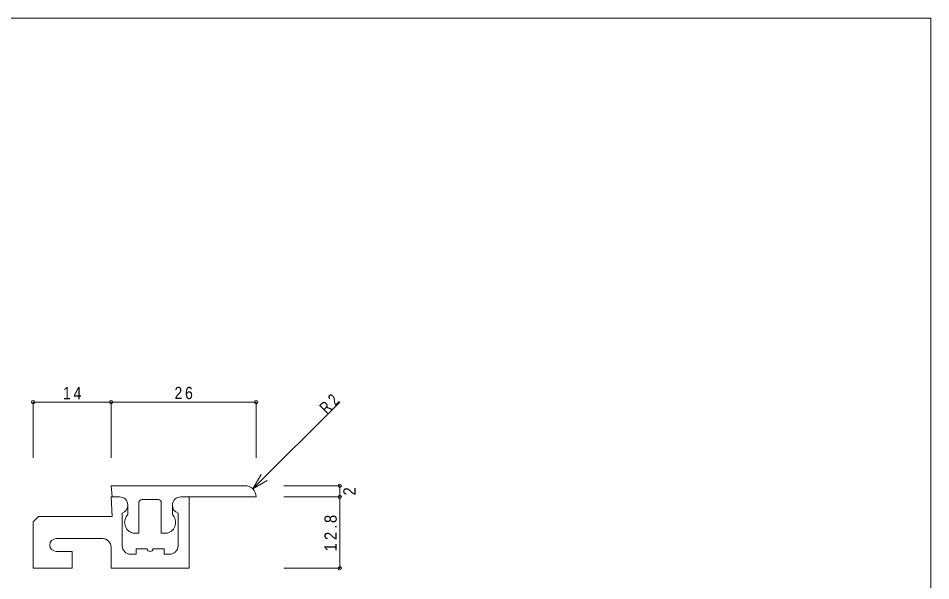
# Model space of a CAD drawing. Units: millimetres on the paper. Extents: x -141 to 141, y -98 to 98.
# Drawn here: x -22.6 to 141, y -3.4 to 97.5 of the extents above; entities that cross this region are included whole.
import ezdxf
from ezdxf.enums import TextEntityAlignment as Align

# ---------------------------------------------------------------- set-up
doc = ezdxf.new("R2010")
doc.units = ezdxf.units.MM
doc.header["$PDMODE"] = 32
doc.header["$PDSIZE"] = 0.6
for name, color, linetype, lineweight in [('0-0_ＫＢ製品', 2, 'Continuous', 9), ('0-3_寸法', 4, 'Continuous', 9), ('0-4_引出線字', 4, 'Continuous', 9), ('0-A_ベース', 3, 'Continuous', 9), ('F-0_図面枠', 5, 'Continuous', 9)]:
    doc.layers.add(name, color=color, linetype=linetype, lineweight=lineweight)
doc.layers.add('0-5_文字', color=7, linetype='Continuous')
doc.styles.add('HGｺﾞｼｯｸM', font='')
doc.styles.get('HGｺﾞｼｯｸM').set_extended_font_data('HGｺﾞｼｯｸM')

msp = doc.modelspace()

# ---------------------------------------------------------------- linework, layer by layer
at = {"layer": '0-0_ＫＢ製品'}
for p, q in [((-6, 13.65), (-5.8, 11.65)), ((18, 13.65), (-6, 13.65)), ((-4.5, 11.65), (-5.8, 11.65)), ((6.5, 11.65), (20, 11.65)), ((-3, 10.15), (-3, 8.463)), ((-1, 10.65), (-1, 5.15)), ((-0.5, 11.15), (2.5, 11.15)), ((2.5, 11.15), (2.5, 11.15)), ((2.5, 11.15), (2.5, 11.15)), ((3, 10.65), (3, 5.15)), ((5, 10.15), (5, 8.463)), ((-1, 5.15), (-2.128, 5.15)), ((4.128, 5.15), (3, 5.15))]:
    msp.add_line(p, q, dxfattribs=at)
for centre, radius, start, end in [((18, 11.65), 2, 0, 90), ((-4.5, 10.15), 1.5, 0, 90), ((6.5, 10.15), 1.5, 90, 180), ((-0.5, 10.65), 0.5, 90, 180), ((2.5, 10.65), 0.5, 0, 90), ((-1.565, 7.069), 2, 135.84093, 253.66434), ((3.565, 7.069), 2, 286.33566, 44.15907)]:
    msp.add_arc(centre, radius, start, end, dxfattribs=at)
at = {"layer": '0-3_寸法'}
for p, q in [((-20, 28.65), (-6, 28.65)), ((-20, 28.65), (-20, 18.65)), ((-6, 28.65), (-6, 18.65)), ((-6, 28.65), (20, 28.65)), ((20, 28.65), (20, 18.65)), ((35, 13.65), (25, 13.65)), ((35, 13.65), (35, 11.65)), ((35, 11.65), (25, 11.65)), ((35, 11.65), (35, -1.15)), ((35, -1.15), (25, -1.15))]:
    msp.add_line(p, q, dxfattribs=at)
for p in [(-20, 28.65), (-6, 28.65), (20, 28.65), (35, 13.65), (35, 11.65), (35, -1.15)]:
    msp.add_point(p, dxfattribs=at)
at = {"layer": '0-4_引出線字'}
for q in [(35, 28.65), (20.914, 15.662), (22.012, 14.564)]:
    msp.add_line((19.414, 13.064), q, dxfattribs=at)
at = {"layer": '0-A_ベース'}
for p, q in [((-4.5, 11.65), (-6, 11.65)), ((-5.8, 8.15), (-6, 11.65)), ((-4, 2.85), (-4, 8.736)), ((6, 8.736), (6, 2.85)), ((-19, 8.15), (-20, 7.15)), ((-20, -1.15), (-20, 7.15)), ((-19, 8.15), (-5.8, 8.15)), ((-15.85, 4.15), (-7.5, 4.15)), ((-13, 1.85), (-15.85, 1.85)), ((-6, -1.15), (-6, 2.65)), ((-1.5, 2.35), (-1.5, 1.35)), ((0.5, 2.35), (-1.5, 2.35)), ((3.5, 2.35), (1.5, 2.35)), ((3.5, 1.35), (3.5, 2.35)), ((-1.5, 1.35), (-2.5, 1.35)), ((4.5, 1.35), (3.5, 1.35)), ((-6, -1.15), (8, -1.15))]:
    msp.add_line(p, q, dxfattribs=at)
for points in [[(8, -1.15), (8, 11.65), (6.5, 11.65)], [(-20, -1.15), (-13, -1.15), (-13, 1.85)]]:
    msp.add_lwpolyline(points, dxfattribs=at)
for centre, radius, start, end in [((-4.5, 10.15), 1.5, 0, 90), ((6.5, 10.15), 1.5, 90, 180), ((-4.5, 10.15), 1.5, 289.47122, 0), ((6.5, 10.15), 1.5, 180, 250.52878), ((-15.85, 3), 1.15, 90, 270), ((-7.5, 2.65), 1.5, 0, 90), ((-2.5, 2.85), 1.5, 180, 270), ((1, 2.35), 0.5, 180, 0), ((4.5, 2.85), 1.5, 270, 0)]:
    msp.add_arc(centre, radius, start, end, dxfattribs=at)
at = {"layer": 'F-0_図面枠'}
for p, q in [((-141, 97.5), (141, 97.5)), ((141, 97.5), (141, -97.5))]:
    msp.add_line(p, q, dxfattribs=at)

# ---------------------------------------------------------------- texts
at = {"layer": '0-3_寸法', "color": 7, "style": 'HGｺﾞｼｯｸM', "width": 0.9}
msp.add_text('2', height=2.199, rotation=90, dxfattribs=at).set_placement((38.5, 11.9), align=Align.BOTTOM_LEFT)
at = {"layer": '0-3_寸法', "color": 7, "char_height": 2.199, "attachment_point": 7, "style": 'HGｺﾞｼｯｸM'}
for s, insert in [('\\T1.36;\\W0.85;14', (-14.625, 29.15)), ('\\T1.36;\\W0.85;26', (5.375, 29.15))]:
    msp.add_mtext(s, dxfattribs=dict(at, insert=insert))
at = {"layer": '0-3_寸法', "color": 7, "insert": (34.5, 1.875), "char_height": 2.199, "attachment_point": 7, "rotation": 90, "style": 'HGｺﾞｼｯｸM'}
msp.add_mtext('\\T1.38;\\W0.9;12.8', dxfattribs=at)
at = {"layer": '0-5_文字', "insert": (32.702, 26.352), "char_height": 2.199, "attachment_point": 7, "rotation": 45, "style": 'HGｺﾞｼｯｸM'}
msp.add_mtext('\\T1.36;\\W0.75;R2', dxfattribs=at)

doc.saveas('drawing.dxf')
